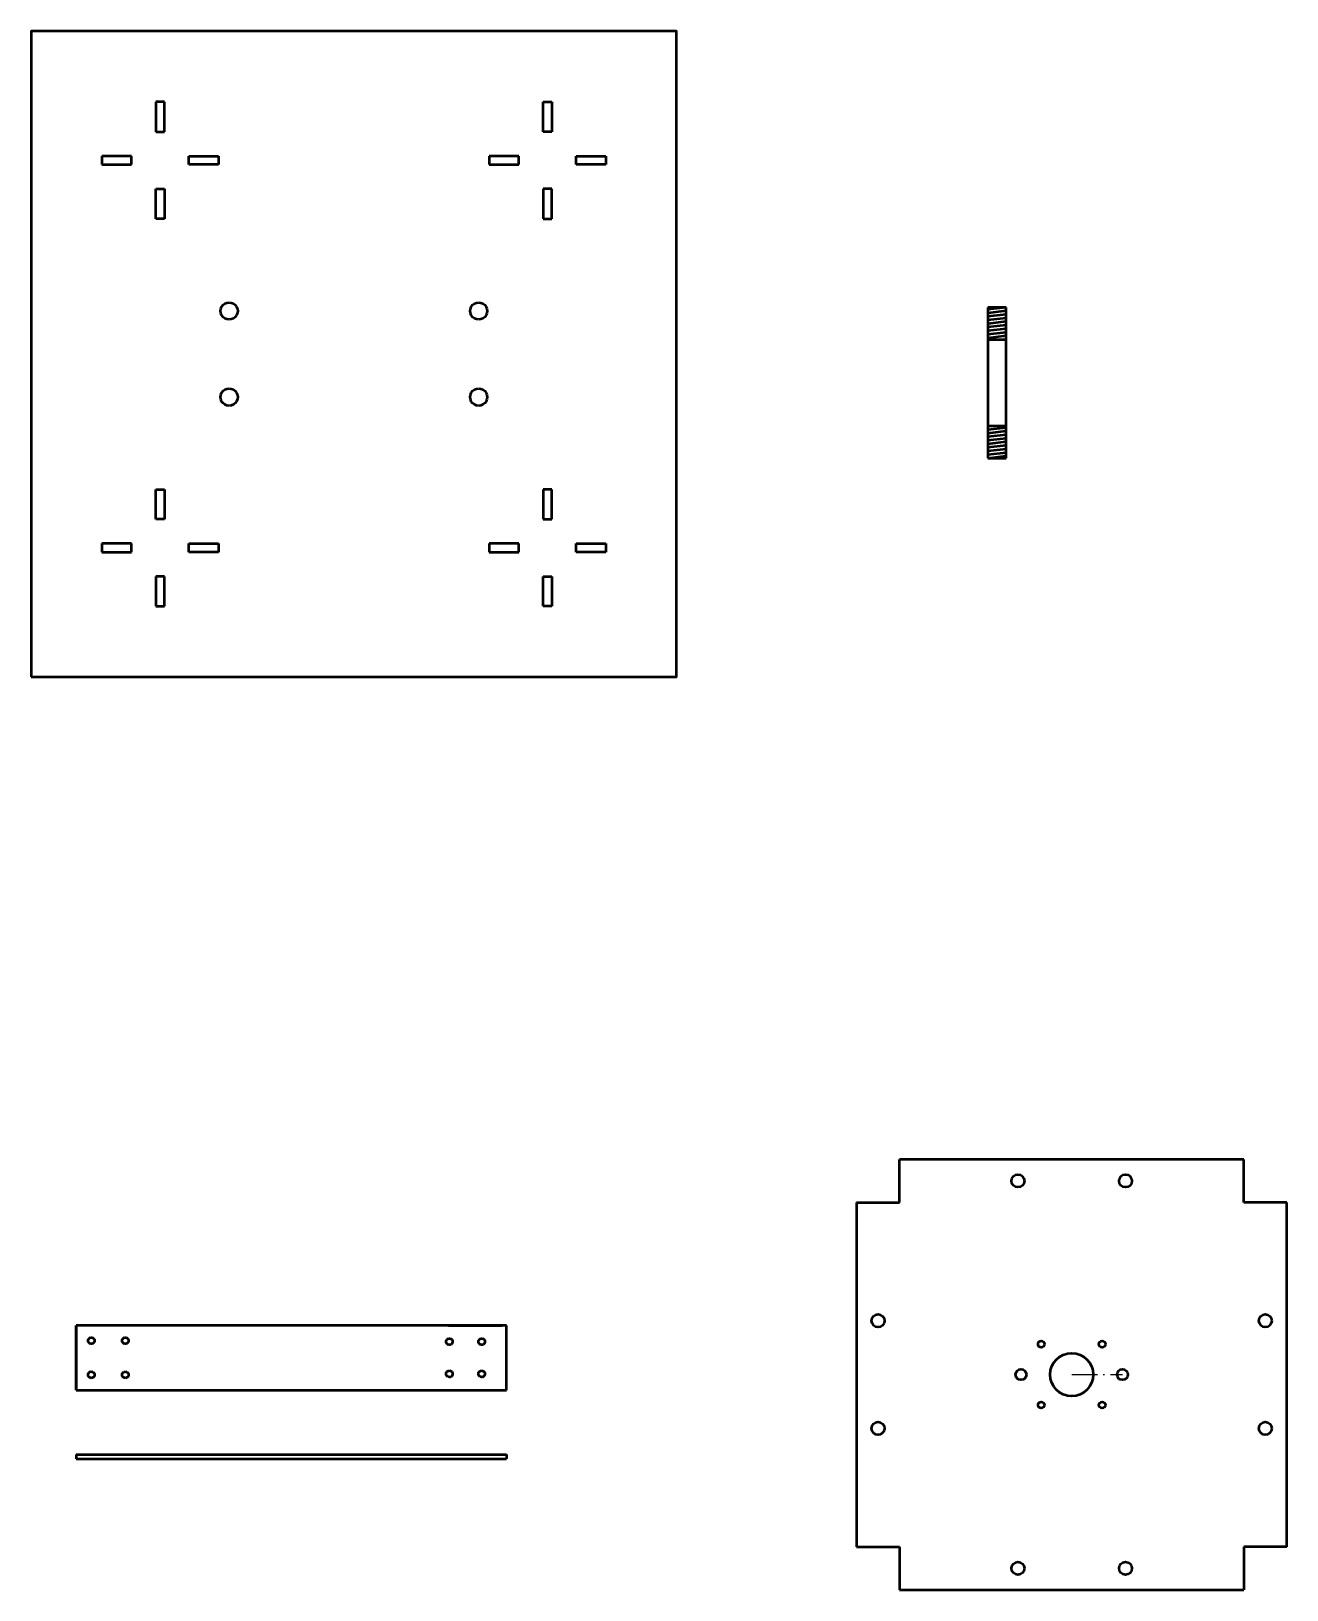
# Model space of a CAD drawing. Header units: millimetres. Extents: x 25 to 2355, y -27 to 1078.
# Drawn here: x 1772 to 2355, y 97 to 821 of the extents above; entities that cross this region are included whole.
import ezdxf

# ---------------------------------------------------------------- set-up
doc = ezdxf.new("R2010")
doc.units = ezdxf.units.MM
doc.linetypes.add('ACAD_ISO10W100', pattern=[18, 12, -3, 0, -3])
doc.layers.get('0').update_dxf_attribs({"lineweight": 50})
doc.layers.add('辅助线', color=3, linetype='ACAD_ISO10W100')

# ---------------------------------------------------------------- blocks, each defined once
blk = doc.blocks.new('*U116')
blk.add_line((4.25, 0.49), (-4.25, -0.49))
blk = doc.blocks.new('*U117')
at = {"color": 0, "linetype": 'ByBlock', "lineweight": -2, "transparency": 16777216}
for p in [(0, 0), (0, -1.66), (0, -3.32), (0, -4.97), (0, -6.63), (0, -8.29), (0, -9.95), (0, -11.61), (0, -13.26)]:
    blk.add_blockref('*U116', p, dxfattribs=at)
blk = doc.blocks.new('*U118')
blk.add_line((4.25, 0.49), (-4.25, -0.49))
blk = doc.blocks.new('*U119')
at = {"color": 0, "linetype": 'ByBlock', "lineweight": -2, "transparency": 16777216}
for p in [(0, 0), (0, -1.66), (0, -3.32), (0, -4.97), (0, -6.63), (0, -8.29), (0, -9.95), (0, -11.61), (0, -13.26)]:
    blk.add_blockref('*U118', p, dxfattribs=at)

msp = doc.modelspace()

# ---------------------------------------------------------------- linework, layer by layer
at = {"ltscale": 5}
for p, q in [((1833.865, 788.346), (1829.865, 788.346)), ((1829.865, 788.346), (1829.865, 774.543)), ((1833.865, 774.543), (1833.865, 788.346)), ((2009.865, 774.543), (2009.865, 788.346)), ((2009.865, 788.346), (2013.865, 788.346)), ((2013.865, 788.346), (2013.865, 774.543)), ((1829.865, 774.543), (1833.865, 774.543)), ((2013.865, 774.543), (2009.865, 774.543)), ((1818.555, 763.232), (1804.752, 763.232)), ((1804.752, 763.232), (1804.752, 759.232)), ((1818.555, 759.232), (1818.555, 763.232)), ((1845.176, 759.232), (1845.176, 763.232)), ((1845.176, 763.232), (1858.979, 763.232)), ((1858.979, 763.232), (1858.979, 759.232)), ((1998.555, 763.232), (1984.752, 763.232)), ((1984.752, 763.232), (1984.752, 759.232)), ((1998.555, 759.232), (1998.555, 763.232)), ((2025.176, 759.232), (2025.176, 763.232)), ((2025.176, 763.232), (2038.979, 763.232)), ((2038.979, 763.232), (2038.979, 759.232)), ((1804.752, 759.232), (1818.555, 759.232)), ((1858.979, 759.232), (1845.176, 759.232)), ((1984.752, 759.232), (1998.555, 759.232)), ((2038.979, 759.232), (2025.176, 759.232)), ((1829.865, 747.922), (1833.865, 747.922)), ((1829.865, 734.119), (1829.865, 747.922)), ((1833.865, 747.922), (1833.865, 734.119)), ((2013.865, 747.922), (2009.865, 747.922)), ((2009.865, 747.922), (2009.865, 734.119)), ((2013.865, 734.119), (2013.865, 747.922)), ((1833.865, 734.119), (1829.865, 734.119)), ((2009.865, 734.119), (2013.865, 734.119)), ((1829.865, 594.543), (1829.865, 608.346)), ((1829.865, 608.346), (1833.865, 608.346)), ((1833.865, 608.346), (1833.865, 594.543)), ((2013.865, 608.346), (2009.865, 608.346)), ((2009.865, 608.346), (2009.865, 594.543)), ((2013.865, 594.543), (2013.865, 608.346)), ((1833.865, 594.543), (1829.865, 594.543)), ((2009.865, 594.543), (2013.865, 594.543)), ((1818.555, 583.232), (1804.752, 583.232)), ((1804.752, 583.232), (1804.752, 579.232)), ((1818.555, 579.232), (1818.555, 583.232)), ((1845.176, 579.232), (1845.176, 583.232)), ((1845.176, 583.232), (1858.979, 583.232)), ((1858.979, 583.232), (1858.979, 579.232)), ((1998.555, 583.232), (1984.752, 583.232)), ((1984.752, 583.232), (1984.752, 579.232)), ((1998.555, 579.232), (1998.555, 583.232)), ((2025.176, 579.232), (2025.176, 583.232)), ((2025.176, 583.232), (2038.979, 583.232)), ((2038.979, 583.232), (2038.979, 579.232)), ((1804.752, 579.232), (1818.555, 579.232)), ((1858.979, 579.232), (1845.176, 579.232)), ((1984.752, 579.232), (1998.555, 579.232)), ((2038.979, 579.232), (2025.176, 579.232)), ((1833.865, 567.922), (1829.865, 567.922)), ((1829.865, 567.922), (1829.865, 554.119)), ((1833.865, 554.119), (1833.865, 567.922)), ((2009.865, 567.922), (2013.865, 567.922)), ((2009.865, 554.119), (2009.865, 567.922)), ((2013.865, 567.922), (2013.865, 554.119)), ((1829.865, 554.119), (1833.865, 554.119)), ((2013.865, 554.119), (2009.865, 554.119))]:
    msp.add_line(p, q, dxfattribs=at)
for p, q in [((1862.83, 695.096), (1863.865, 695.232)), ((1863.865, 695.232), (1864.901, 695.096)), ((1978.83, 695.096), (1979.865, 695.232)), ((1979.865, 695.232), (1980.901, 695.096)), ((1859.865, 691.232), (1860.002, 692.268)), ((1860.002, 690.197), (1859.865, 691.232)), ((1860.002, 692.268), (1860.401, 693.232)), ((1860.401, 689.232), (1860.002, 690.197)), ((1860.401, 693.232), (1861.037, 694.061)), ((1861.037, 688.404), (1860.401, 689.232)), ((1861.037, 694.061), (1861.865, 694.697)), ((1861.865, 687.768), (1861.037, 688.404)), ((1861.865, 694.697), (1862.83, 695.096)), ((1864.901, 695.096), (1865.865, 694.697)), ((1865.865, 694.697), (1866.694, 694.061)), ((1866.694, 688.404), (1865.865, 687.768)), ((1866.694, 694.061), (1867.33, 693.232)), ((1867.33, 689.232), (1866.694, 688.404)), ((1867.33, 693.232), (1867.729, 692.268)), ((1867.729, 690.197), (1867.33, 689.232)), ((1867.729, 692.268), (1867.865, 691.232)), ((1867.865, 691.232), (1867.729, 690.197)), ((1975.865, 691.232), (1976.002, 692.268)), ((1976.002, 690.197), (1975.865, 691.232)), ((1976.002, 692.268), (1976.401, 693.232)), ((1976.401, 689.232), (1976.002, 690.197)), ((1976.401, 693.232), (1977.037, 694.061)), ((1977.037, 688.404), (1976.401, 689.232)), ((1977.037, 694.061), (1977.865, 694.697)), ((1977.865, 687.768), (1977.037, 688.404)), ((1977.865, 694.697), (1978.83, 695.096)), ((1980.901, 695.096), (1981.865, 694.697)), ((1981.865, 694.697), (1982.694, 694.061)), ((1982.694, 688.404), (1981.865, 687.768)), ((1982.694, 694.061), (1983.33, 693.232)), ((1983.33, 689.232), (1982.694, 688.404)), ((1983.33, 693.232), (1983.729, 692.268)), ((1983.729, 690.197), (1983.33, 689.232)), ((1983.729, 692.268), (1983.865, 691.232)), ((1983.865, 691.232), (1983.729, 690.197)), ((2216.593, 692.921), (2216.593, 622.921)), ((2225.093, 692.921), (2216.593, 692.921)), ((2225.093, 622.921), (2225.093, 692.921)), ((1862.83, 687.369), (1861.865, 687.768)), ((1863.865, 687.232), (1862.83, 687.369)), ((1864.901, 687.369), (1863.865, 687.232)), ((1865.865, 687.768), (1864.901, 687.369)), ((1978.83, 687.369), (1977.865, 687.768)), ((1979.865, 687.232), (1978.83, 687.369)), ((1980.901, 687.369), (1979.865, 687.232)), ((1981.865, 687.768), (1980.901, 687.369)), ((2216.593, 677.921), (2225.093, 677.921)), ((1859.865, 651.232), (1860.002, 652.268)), ((1860.002, 652.268), (1860.401, 653.232)), ((1860.401, 653.232), (1861.037, 654.061)), ((1861.037, 654.061), (1861.865, 654.697)), ((1861.865, 654.697), (1862.83, 655.096)), ((1862.83, 655.096), (1863.865, 655.232)), ((1863.865, 655.232), (1864.901, 655.096)), ((1864.901, 655.096), (1865.865, 654.697)), ((1865.865, 654.697), (1866.694, 654.061)), ((1866.694, 654.061), (1867.33, 653.232)), ((1867.33, 653.232), (1867.729, 652.268)), ((1867.729, 652.268), (1867.865, 651.232)), ((1975.865, 651.232), (1976.002, 652.268)), ((1976.002, 652.268), (1976.401, 653.232)), ((1976.401, 653.232), (1977.037, 654.061)), ((1977.037, 654.061), (1977.865, 654.697)), ((1977.865, 654.697), (1978.83, 655.096)), ((1978.83, 655.096), (1979.865, 655.232)), ((1979.865, 655.232), (1980.901, 655.096)), ((1980.901, 655.096), (1981.865, 654.697)), ((1981.865, 654.697), (1982.694, 654.061)), ((1982.694, 654.061), (1983.33, 653.232)), ((1983.33, 653.232), (1983.729, 652.268)), ((1983.729, 652.268), (1983.865, 651.232)), ((1860.002, 650.197), (1859.865, 651.232)), ((1860.401, 649.232), (1860.002, 650.197)), ((1861.037, 648.404), (1860.401, 649.232)), ((1861.865, 647.768), (1861.037, 648.404)), ((1862.83, 647.369), (1861.865, 647.768)), ((1863.865, 647.232), (1862.83, 647.369)), ((1864.901, 647.369), (1863.865, 647.232)), ((1865.865, 647.768), (1864.901, 647.369)), ((1866.694, 648.404), (1865.865, 647.768)), ((1867.33, 649.232), (1866.694, 648.404)), ((1867.729, 650.197), (1867.33, 649.232)), ((1867.865, 651.232), (1867.729, 650.197)), ((1976.002, 650.197), (1975.865, 651.232)), ((1976.401, 649.232), (1976.002, 650.197)), ((1977.037, 648.404), (1976.401, 649.232)), ((1977.865, 647.768), (1977.037, 648.404)), ((1978.83, 647.369), (1977.865, 647.768)), ((1979.865, 647.232), (1978.83, 647.369)), ((1980.901, 647.369), (1979.865, 647.232)), ((1981.865, 647.768), (1980.901, 647.369)), ((1982.694, 648.404), (1981.865, 647.768)), ((1983.33, 649.232), (1982.694, 648.404)), ((1983.729, 650.197), (1983.33, 649.232)), ((1983.865, 651.232), (1983.729, 650.197)), ((2216.593, 637.921), (2225.093, 637.921)), ((2216.593, 622.921), (2225.093, 622.921)), ((2175.496, 277.099), (2175.496, 297.099)), ((2335.496, 277.099), (2335.496, 297.099)), ((2155.496, 277.099), (2175.496, 277.099)), ((2355.496, 277.099), (2335.496, 277.099)), ((1792.772, 189.926), (1792.772, 219.926)), ((1822.704, 219.926), (1792.772, 219.926)), ((1992.772, 219.926), (1792.772, 219.926)), ((1792.772, 219.926), (1792.772, 189.926)), ((1965.772, 219.926), (1990.772, 219.926)), ((1992.772, 189.926), (1992.772, 219.926)), ((1798.335, 212.847), (1798.386, 213.235)), ((1798.386, 212.459), (1798.335, 212.847)), ((1798.386, 213.235), (1798.536, 213.597)), ((1798.536, 212.097), (1798.386, 212.459)), ((1798.536, 213.597), (1798.775, 213.908)), ((1798.775, 211.786), (1798.536, 212.097)), ((1798.775, 213.908), (1799.085, 214.146)), ((1799.085, 211.548), (1798.775, 211.786)), ((1799.085, 214.146), (1799.447, 214.296)), ((1799.447, 211.398), (1799.085, 211.548)), ((1799.447, 214.296), (1799.835, 214.347)), ((1799.835, 211.347), (1799.447, 211.398)), ((1799.835, 214.347), (1800.223, 214.296)), ((1800.223, 211.398), (1799.835, 211.347)), ((1800.223, 214.296), (1800.585, 214.146)), ((1800.585, 211.548), (1800.223, 211.398)), ((1800.585, 214.146), (1800.896, 213.908)), ((1800.896, 211.786), (1800.585, 211.548)), ((1800.896, 213.908), (1801.134, 213.597)), ((1801.134, 212.097), (1800.896, 211.786)), ((1801.134, 213.597), (1801.284, 213.235)), ((1801.284, 212.459), (1801.134, 212.097)), ((1801.284, 213.235), (1801.335, 212.847)), ((1801.335, 212.847), (1801.284, 212.459)), ((1814.141, 212.849), (1814.193, 213.237)), ((1814.192, 212.46), (1814.141, 212.849)), ((1814.341, 212.099), (1814.192, 212.46)), ((1814.193, 213.237), (1814.343, 213.599)), ((1814.579, 211.788), (1814.341, 212.099)), ((1814.343, 213.599), (1814.582, 213.909)), ((1814.89, 211.549), (1814.579, 211.788)), ((1814.582, 213.909), (1814.892, 214.147)), ((1815.251, 211.399), (1814.89, 211.549)), ((1814.892, 214.147), (1815.254, 214.296)), ((1815.639, 211.347), (1815.251, 211.399)), ((1815.254, 214.296), (1815.643, 214.347)), ((1816.028, 211.398), (1815.639, 211.347)), ((1815.643, 214.347), (1816.031, 214.296)), ((1816.39, 211.547), (1816.028, 211.398)), ((1816.031, 214.296), (1816.392, 214.145)), ((1816.7, 211.785), (1816.39, 211.547)), ((1816.392, 214.145), (1816.703, 213.907)), ((1816.939, 212.096), (1816.7, 211.785)), ((1816.703, 213.907), (1816.941, 213.596)), ((1817.089, 212.457), (1816.939, 212.096)), ((1816.941, 213.596), (1817.09, 213.234)), ((1817.141, 212.845), (1817.089, 212.457)), ((1817.09, 213.234), (1817.141, 212.845)), ((1964.772, 212.399), (1964.816, 212.788)), ((1964.831, 212.012), (1964.772, 212.399)), ((1964.816, 212.788), (1964.96, 213.152)), ((1964.987, 211.653), (1964.831, 212.012)), ((1964.96, 213.152), (1965.192, 213.467)), ((1965.231, 211.346), (1964.987, 211.653)), ((1965.192, 213.467), (1965.499, 213.711)), ((1965.546, 211.114), (1965.231, 211.346)), ((1965.499, 213.711), (1965.858, 213.868)), ((1965.91, 210.97), (1965.546, 211.114)), ((1965.858, 213.868), (1966.245, 213.926)), ((1966.299, 210.926), (1965.91, 210.97)), ((1966.245, 213.926), (1966.634, 213.882)), ((1966.687, 210.985), (1966.299, 210.926)), ((1966.634, 213.882), (1966.998, 213.739)), ((1967.046, 211.141), (1966.687, 210.985)), ((1966.998, 213.739), (1967.313, 213.506)), ((1967.352, 211.385), (1967.046, 211.141)), ((1967.313, 213.506), (1967.557, 213.2)), ((1967.585, 211.7), (1967.352, 211.385)), ((1967.557, 213.2), (1967.714, 212.841)), ((1967.728, 212.064), (1967.585, 211.7)), ((1967.714, 212.841), (1967.772, 212.453)), ((1967.772, 212.453), (1967.728, 212.064)), ((1979.772, 212.399), (1979.816, 212.788)), ((1979.831, 212.012), (1979.772, 212.399)), ((1979.816, 212.788), (1979.96, 213.152)), ((1979.987, 211.653), (1979.831, 212.012)), ((1979.96, 213.152), (1980.192, 213.467)), ((1980.231, 211.346), (1979.987, 211.653)), ((1980.192, 213.467), (1980.499, 213.711)), ((1980.546, 211.114), (1980.231, 211.346)), ((1980.499, 213.711), (1980.858, 213.868)), ((1980.91, 210.97), (1980.546, 211.114)), ((1980.858, 213.868), (1981.245, 213.926)), ((1981.299, 210.926), (1980.91, 210.97)), ((1981.245, 213.926), (1981.634, 213.882)), ((1981.687, 210.985), (1981.299, 210.926)), ((1981.634, 213.882), (1981.998, 213.739)), ((1982.046, 211.141), (1981.687, 210.985)), ((1981.998, 213.739), (1982.313, 213.506)), ((1982.352, 211.385), (1982.046, 211.141)), ((1982.313, 213.506), (1982.557, 213.2)), ((1982.585, 211.7), (1982.352, 211.385)), ((1982.557, 213.2), (1982.714, 212.841)), ((1982.728, 212.064), (1982.585, 211.7)), ((1982.714, 212.841), (1982.772, 212.453)), ((1982.772, 212.453), (1982.728, 212.064)), ((1798.335, 197.007), (1798.387, 197.395)), ((1798.386, 196.619), (1798.335, 197.007)), ((1798.535, 196.257), (1798.386, 196.619)), ((1798.387, 197.395), (1798.537, 197.757)), ((1798.773, 195.946), (1798.535, 196.257)), ((1798.537, 197.757), (1798.776, 198.067)), ((1799.084, 195.707), (1798.773, 195.946)), ((1798.776, 198.067), (1799.087, 198.305)), ((1799.445, 195.557), (1799.084, 195.707)), ((1799.087, 198.305), (1799.449, 198.455)), ((1799.833, 195.505), (1799.445, 195.557)), ((1799.449, 198.455), (1799.837, 198.505)), ((1800.222, 195.556), (1799.833, 195.505)), ((1799.837, 198.505), (1800.225, 198.454)), ((1800.584, 195.705), (1800.222, 195.556)), ((1800.225, 198.454), (1800.587, 198.303)), ((1800.895, 195.943), (1800.584, 195.705)), ((1800.587, 198.303), (1800.897, 198.065)), ((1801.133, 196.254), (1800.895, 195.943)), ((1800.897, 198.065), (1801.135, 197.754)), ((1801.284, 196.615), (1801.133, 196.254)), ((1801.135, 197.754), (1801.285, 197.392)), ((1801.335, 197.004), (1801.284, 196.615)), ((1801.285, 197.392), (1801.335, 197.004)), ((1814.141, 197.005), (1814.192, 197.393)), ((1814.192, 196.617), (1814.141, 197.005)), ((1814.192, 197.393), (1814.342, 197.755)), ((1814.342, 196.255), (1814.192, 196.617)), ((1814.342, 197.755), (1814.58, 198.066)), ((1814.58, 195.945), (1814.342, 196.255)), ((1814.58, 198.066), (1814.891, 198.304)), ((1814.891, 195.706), (1814.58, 195.945)), ((1814.891, 198.304), (1815.253, 198.454)), ((1815.253, 195.556), (1814.891, 195.706)), ((1815.253, 198.454), (1815.641, 198.505)), ((1815.641, 195.505), (1815.253, 195.556)), ((1815.641, 198.505), (1816.029, 198.454)), ((1816.029, 195.556), (1815.641, 195.505)), ((1816.029, 198.454), (1816.391, 198.304)), ((1816.391, 195.706), (1816.029, 195.556)), ((1816.391, 198.304), (1816.702, 198.066)), ((1816.702, 195.945), (1816.391, 195.706)), ((1816.702, 198.066), (1816.94, 197.755)), ((1816.94, 196.255), (1816.702, 195.945)), ((1816.94, 197.755), (1817.09, 197.393)), ((1817.09, 196.617), (1816.94, 196.255)), ((1817.09, 197.393), (1817.141, 197.005)), ((1817.141, 197.005), (1817.09, 196.617)), ((1964.772, 197.433), (1964.825, 197.821)), ((1964.822, 197.044), (1964.772, 197.433)), ((1964.97, 196.682), (1964.822, 197.044)), ((1964.825, 197.821), (1964.976, 198.182)), ((1965.207, 196.37), (1964.97, 196.682)), ((1964.976, 198.182), (1965.216, 198.491)), ((1965.517, 196.13), (1965.207, 196.37)), ((1965.216, 198.491), (1965.528, 198.728)), ((1965.878, 195.979), (1965.517, 196.13)), ((1965.528, 198.728), (1965.89, 198.877)), ((1966.266, 195.926), (1965.878, 195.979)), ((1965.89, 198.877), (1966.279, 198.926)), ((1966.654, 195.976), (1966.266, 195.926)), ((1966.279, 198.926), (1966.667, 198.873)), ((1967.017, 196.124), (1966.654, 195.976)), ((1966.667, 198.873), (1967.028, 198.722)), ((1967.328, 196.361), (1967.017, 196.124)), ((1967.028, 198.722), (1967.337, 198.482)), ((1967.568, 196.671), (1967.328, 196.361)), ((1967.337, 198.482), (1967.574, 198.17)), ((1967.719, 197.032), (1967.568, 196.671)), ((1967.574, 198.17), (1967.723, 197.808)), ((1967.772, 197.42), (1967.719, 197.032)), ((1967.723, 197.808), (1967.772, 197.42)), ((1979.772, 197.433), (1979.825, 197.821)), ((1979.822, 197.044), (1979.772, 197.433)), ((1979.97, 196.682), (1979.822, 197.044)), ((1979.825, 197.821), (1979.976, 198.182)), ((1980.207, 196.37), (1979.97, 196.682)), ((1979.976, 198.182), (1980.216, 198.491)), ((1980.517, 196.13), (1980.207, 196.37)), ((1980.216, 198.491), (1980.528, 198.728)), ((1980.878, 195.979), (1980.517, 196.13)), ((1980.528, 198.728), (1980.89, 198.877)), ((1981.266, 195.926), (1980.878, 195.979)), ((1980.89, 198.877), (1981.279, 198.926)), ((1981.654, 195.976), (1981.266, 195.926)), ((1981.279, 198.926), (1981.667, 198.873)), ((1982.017, 196.124), (1981.654, 195.976)), ((1981.667, 198.873), (1982.028, 198.722)), ((1982.328, 196.361), (1982.017, 196.124)), ((1982.028, 198.722), (1982.337, 198.482)), ((1982.568, 196.671), (1982.328, 196.361)), ((1982.337, 198.482), (1982.574, 198.17)), ((1982.719, 197.032), (1982.568, 196.671)), ((1982.574, 198.17), (1982.723, 197.808)), ((1982.772, 197.42), (1982.719, 197.032)), ((1982.723, 197.808), (1982.772, 197.42)), ((1792.772, 189.926), (1822.704, 189.926)), ((1792.772, 189.926), (1992.772, 189.926)), ((1965.772, 189.926), (1990.772, 189.926)), ((1792.772, 159.926), (1992.772, 159.926)), ((1792.772, 159.926), (1792.772, 157.926)), ((1992.772, 159.926), (1992.772, 157.926)), ((1792.772, 157.926), (1992.772, 157.926)), ((2155.496, 117.099), (2175.496, 117.099)), ((2175.496, 117.099), (2175.496, 97.099)), ((2355.496, 117.099), (2335.496, 117.099)), ((2335.496, 117.099), (2335.496, 97.099))]:
    msp.add_line(p, q)
msp.add_lwpolyline([(1771.865, 521.232), (2071.865, 521.232), (2071.865, 821.232), (1771.865, 821.232)], close=True)
for points in [[(2335.496, 297.099), (2175.496, 297.099)], [(2155.496, 277.099), (2155.496, 117.099)], [(2355.496, 117.099), (2355.496, 277.099)], [(2175.496, 97.099), (2335.496, 97.099)]]:
    msp.add_lwpolyline(points)
for centre, radius in [((2230.496, 287.099), 3), ((2280.496, 287.099), 3), ((2165.496, 222.099), 3), ((2345.496, 222.099), 3), ((2241.354, 211.241), 1.5), ((2269.638, 211.241), 1.5), ((2255.496, 197.099), 10), ((2231.926, 197.099), 2.5), ((2279.066, 197.099), 2.5), ((2241.354, 182.957), 1.5), ((2269.638, 182.957), 1.5), ((2165.496, 172.099), 3), ((2345.496, 172.099), 3), ((2230.496, 107.099), 3), ((2280.496, 107.099), 3)]:
    msp.add_circle(centre, radius)
at = {"layer": '辅助线'}
msp.add_line((2255.496, 197.099), (2279.066, 197.099), dxfattribs=at)

# ---------------------------------------------------------------- block references
msp.add_blockref('*U117', (2220.843, 692.431))
at = {"rotation": 180}
msp.add_blockref('*U119', (2220.843, 623.412), dxfattribs=at)

doc.saveas('drawing.dxf')
